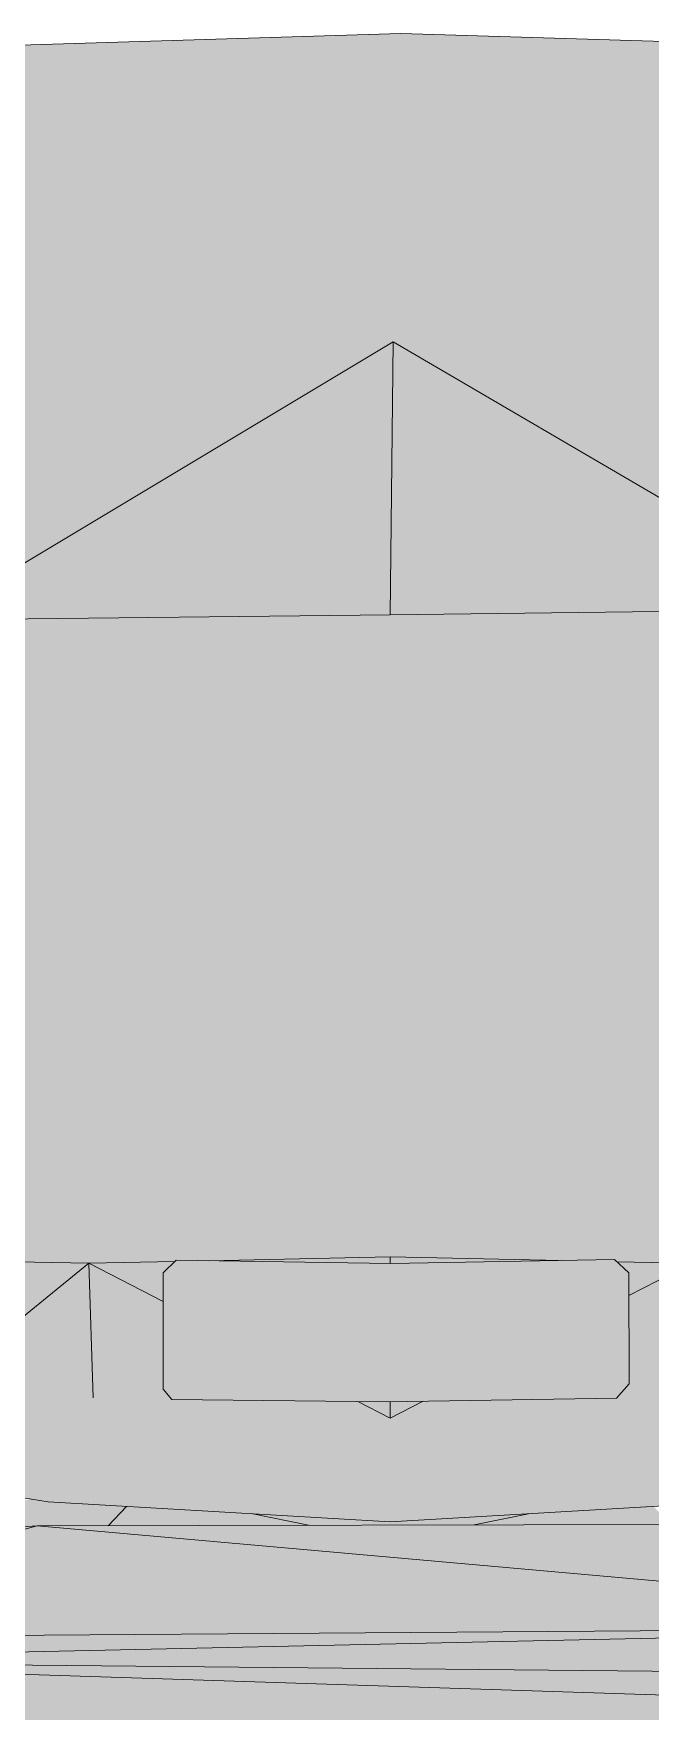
# Model space of a CAD drawing. Header units: millimetres. Extents: x 365175 to 2667127, y -330297 to -162108.
# Drawn here: x 2307288 to 2307819, y -323755 to -322311 of the extents above; entities that cross this region are included whole.
import ezdxf

# ---------------------------------------------------------------- set-up
doc = ezdxf.new("R2010")
doc.units = ezdxf.units.MM
doc.header["$MEASUREMENT"] = 0
doc.layers.add('Cars', color=7, linetype='Continuous')

# ---------------------------------------------------------------- blocks, each defined once
blk = doc.blocks.new('Élément de coupe_1485_4', base_point=(2775447.7, -323933.6))
at = {"layer": 'Cars', "linetype": 'Continuous', "lineweight": 0, "true_color": 0x000000}
for points in [[(2306967.1, -322330.1), (2306980.6, -322341.9), (2307604, -322310.8)], [(2307604, -322310.8), (2306980.6, -322341.9), (2307602.9, -322317.2)], [(2308227.1, -322329.8), (2307604, -322310.8), (2307602.9, -322317.2)], [(2307602.9, -322317.2), (2306980.6, -322341.9), (2307389, -322335.6)], [(2307602.1, -322336), (2307602.9, -322317.2), (2307389, -322335.6)], [(2307602.9, -322317.2), (2307602.1, -322336), (2307816, -322330.8)], [(2308227.1, -322329.8), (2307602.9, -322317.2), (2307816, -322330.8)], [(2308227.1, -322329.8), (2307816, -322330.8), (2308031.8, -322339)], [(2307389, -322335.6), (2306980.6, -322341.9), (2307173.5, -322360.5)], [(2307173.5, -322360.5), (2307234.8, -322381.9), (2307389, -322335.6)], [(2307445.1, -322355.1), (2307389, -322335.6), (2307234.8, -322381.9)], [(2307389, -322335.6), (2307445.1, -322355.1), (2307602.1, -322336)], [(2307601.1, -322353.3), (2307602.1, -322336), (2307445.1, -322355.1)], [(2307602.1, -322336), (2307601.1, -322353.3), (2307757.5, -322352.3)], [(2307757.5, -322352.3), (2307816, -322330.8), (2307602.1, -322336)], [(2307816, -322330.8), (2307757.5, -322352.3), (2307967.3, -322360.1)], [(2307967.3, -322360.1), (2308031.8, -322339), (2307816, -322330.8)], [(2307445.1, -322355.1), (2307234.8, -322381.9), (2307413.1, -322442.2)], [(2307413.1, -322442.2), (2307599.4, -322439.8), (2307445.1, -322355.1)], [(2307601.1, -322353.3), (2307445.1, -322355.1), (2307599.4, -322439.8)], [(2307599.4, -322439.8), (2307785.5, -322435.4), (2307757.5, -322352.3)], [(2307757.5, -322352.3), (2307601.1, -322353.3), (2307599.4, -322439.8)], [(2307967.3, -322360.1), (2307757.5, -322352.3), (2307785.5, -322435.4)], [(2307785.5, -322435.4), (2308056.1, -322432.4), (2307967.3, -322360.1)], [(2307141.3, -322458.8), (2307413.1, -322442.2), (2307234.8, -322381.9)], [(2307141.3, -322458.8), (2307597.4, -322576.3), (2307413.1, -322442.2)], [(2307599.4, -322439.8), (2307413.1, -322442.2), (2307597.4, -322576.3)], [(2307597.4, -322576.3), (2308065.4, -322563.5), (2308056.1, -322432.4)], [(2307597.4, -322576.3), (2308056.1, -322432.4), (2307785.5, -322435.4)], [(2307785.5, -322435.4), (2307599.4, -322439.8), (2307597.4, -322576.3)], [(2307127.9, -322588.7), (2307597.4, -322576.3), (2307141.3, -322458.8)], [(2307990.8, -322806.3), (2308065.4, -322563.5), (2307597.4, -322576.3)], [(2307127.9, -322588.7), (2307198.6, -322815.5), (2307597.4, -322576.3)], [(2307597.4, -322576.3), (2307198.6, -322815.5), (2307594.7, -322811.2)], [(2307990.8, -322806.3), (2307597.4, -322576.3), (2307594.7, -322811.2)], [(2307957, -322860.6), (2307990.8, -322806.3), (2307594.7, -322811.2)], [(2307198.6, -322815.5), (2307232.4, -322869.3), (2307594.7, -322811.2)], [(2307594.7, -322861.2), (2307594.7, -322811.2), (2307232.4, -322869.3)], [(2307594.7, -322811.2), (2307594.7, -322861.2), (2307957, -322860.6)], [(2307594.7, -322861.2), (2307232.4, -322869.3), (2307594.7, -322933.2)], [(2307594.7, -323033.7), (2308305, -322935.7), (2307957, -322860.6)], [(2307594.7, -322933.2), (2307594.7, -323033.7), (2307957, -322860.6)], [(2307957, -322860.6), (2307594.7, -322861.2), (2307594.7, -322933.2)], [(2307824.2, -322924.1), (2307775.7, -323008.7), (2308305, -322935.7), (2307957, -322860.6)], [(2306884.4, -322945.3), (2307594.7, -323033.7), (2307232.4, -322869.3)], [(2307594.7, -323033.7), (2307594.7, -322933.2), (2307232.4, -322869.3)], [(2308305, -322935.7), (2307594.7, -323033.7), (2308308.2, -323052.8)], [(2307775.7, -323008.7), (2307758.8, -323038.1), (2308308.2, -323052.8), (2308305, -322935.7)], [(2306881.2, -323061.1), (2307594.7, -323033.7), (2306884.4, -322945.3)], [(2307594.7, -323033.7), (2306881.2, -323061.1), (2307594.7, -323161)], [(2307594.7, -323161), (2308308.2, -323052.8), (2307594.7, -323033.7)], [(2307697.3, -323145.4), (2308308.2, -323052.8), (2307758.8, -323038.1)], [(2306873.9, -323184.9), (2307594.7, -323161), (2306881.2, -323061.1)], [(2308308.2, -323052.8), (2307594.7, -323161), (2308315.5, -323178.3)], [(2307697.3, -323145.4), (2307687.1, -323163.2), (2308315.5, -323178.3), (2308308.2, -323052.8)], [(2307596.9, -323317.2), (2307594.7, -323161), (2306866.6, -323313.2)], [(2306866.6, -323313.2), (2307594.7, -323161), (2306873.9, -323184.9)], [(2308322.9, -323307.8), (2307594.7, -323161), (2307596.9, -323317.2)], [(2308315.5, -323178.3), (2307594.7, -323161), (2308322.9, -323307.8)], [(2307687.1, -323163.2), (2307678.6, -323177.9), (2308322.9, -323307.8), (2308315.5, -323178.3)], [(2307598.8, -323317.2), (2308322.9, -323307.8), (2307678.6, -323177.9)], [(2307596.9, -323317.2), (2308228.2, -323357), (2308322.9, -323307.8)], [(2307598.8, -323317.2), (2307598.7, -323317.3), (2308228.2, -323357), (2308322.9, -323307.8)], [(2306866.6, -323313.2), (2306961.3, -323359.7), (2307596.9, -323317.2)], [(2306961.3, -323359.7), (2307195.4, -323366.8), (2307596.9, -323317.2)], [(2307195.4, -323366.8), (2307335.3, -323369.4), (2307596.9, -323317.2)], [(2307596.9, -323317.2), (2307335.3, -323369.4), (2307409.3, -323367.8), (2307410.4, -323366.8), (2307438.7, -323367.2), (2307594.7, -323363.8)], [(2307571.7, -323364.3), (2307594.7, -323363.8), (2307596.7, -323320.8)], [(2307596.9, -323317.2), (2307594.7, -323363.8), (2307742, -323367), (2307787.9, -323366.2), (2307789.9, -323368), (2307854.1, -323369.4)], [(2307596.7, -323320.8), (2307594.7, -323363.8), (2307742, -323367), (2307787.9, -323366.2), (2307789.9, -323368), (2307854.1, -323369.4), (2307598.5, -323317.6)], [(2307994, -323365.8), (2308228.2, -323357), (2307596.9, -323317.2)], [(2307854.1, -323369.4), (2307994, -323365.8), (2307596.9, -323317.2)], [(2307598.6, -323317.4), (2307598.5, -323317.6), (2307854.1, -323369.4), (2307994, -323365.8)], [(2307598.7, -323317.3), (2307598.6, -323317.4), (2307994, -323365.8), (2308228.2, -323357)], [(2307195.4, -323366.8), (2307203.7, -323476.4), (2307335.3, -323369.4)], [(2307335.3, -323369.4), (2307203.7, -323476.4), (2307339, -323485.3)], [(2307409.3, -323367.8), (2307335.3, -323369.4), (2307399.3, -323402.3), (2307399.4, -323377.5)], [(2307335.3, -323369.4), (2307339, -323485.3), (2307594.7, -323502.6), (2307566.8, -323488.3), (2307406.7, -323486.6), (2307399.2, -323477.8), (2307399.3, -323402.3)], [(2307410.4, -323366.8), (2307399.4, -323377.5), (2307591.9, -323488.5)], [(2307595.3, -323369.6), (2307410.4, -323366.8), (2307591.9, -323488.5)], [(2307594.7, -323363.8), (2307438.7, -323367.2), (2307594.7, -323369.6)], [(2307568.9, -323369.2), (2307525.9, -323444.2), (2307591.9, -323488.5), (2307595.3, -323369.6)], [(2307571.7, -323364.3), (2307568.9, -323369.2), (2307594.7, -323369.6), (2307594.7, -323363.8)], [(2307595.3, -323369.6), (2307591.9, -323488.5), (2307789.6, -323485.5)], [(2307595.3, -323369.6), (2307591.9, -323488.5), (2307789.6, -323485.5)], [(2307594.7, -323363.8), (2307594.7, -323369.6), (2307595.3, -323369.6), (2307742, -323367)], [(2307594.7, -323363.8), (2307594.7, -323369.6), (2307595.3, -323369.6), (2307742, -323367)], [(2307623, -323488), (2307594.7, -323502.6), (2307850.4, -323485.3), (2307854.1, -323369.4), (2307800.1, -323397.2), (2307800.3, -323473.2), (2307789.6, -323485.5)], [(2307623, -323488), (2307594.7, -323502.6), (2307850.4, -323485.3), (2307854.1, -323369.4), (2307800.1, -323397.2), (2307800.3, -323473.2), (2307789.6, -323485.5)], [(2307800.3, -323473.2), (2307787.9, -323366.2), (2307595.3, -323369.6)], [(2307800.3, -323473.2), (2307787.9, -323366.2), (2307595.3, -323369.6)], [(2307595.3, -323369.6), (2307789.6, -323485.5), (2307800.3, -323473.2)], [(2307595.3, -323369.6), (2307789.6, -323485.5), (2307800.3, -323473.2)], [(2307800.3, -323473.2), (2307800.1, -323377.6), (2307787.9, -323366.2)], [(2307800.3, -323473.2), (2307800.1, -323377.6), (2307787.9, -323366.2)], [(2307789.9, -323368), (2307800.1, -323377.6), (2307800.1, -323397.2), (2307854.1, -323369.4)], [(2307789.9, -323368), (2307800.1, -323377.6), (2307800.1, -323397.2), (2307854.1, -323369.4)], [(2307393.4, -323387.9), (2307392.6, -323398.8), (2307399.3, -323402.3), (2307399.4, -323381.6)], [(2307399.4, -323377.5), (2307399.2, -323477.8), (2307591.9, -323488.5)], [(2307392.6, -323398.8), (2307391.9, -323488.9), (2307594.7, -323502.6), (2307566.8, -323488.3), (2307406.7, -323486.6), (2307399.2, -323477.8), (2307399.3, -323402.3)], [(2307503.3, -323483.6), (2307591.9, -323488.5), (2307523.2, -323448.9)], [(2307523.2, -323448.9), (2307591.9, -323488.5), (2307525.9, -323444.2)], [(2307300.5, -323574.7), (2307203.7, -323476.4), (2307214.6, -323561.1)], [(2307203.7, -323476.4), (2307300.5, -323574.7), (2307339, -323485.3)], [(2307300.5, -323574.7), (2307594.7, -323592), (2307339, -323485.3)], [(2307594.7, -323502.6), (2307339, -323485.3), (2307594.7, -323592)], [(2307399.2, -323477.8), (2307406.7, -323486.6), (2307591.9, -323488.5)], [(2307501, -323487.6), (2307591.9, -323488.5), (2307503.3, -323483.6)], [(2307594.7, -323592), (2307888.9, -323574.7), (2307850.4, -323485.3)], [(2307594.7, -323592), (2307888.9, -323574.7), (2307850.4, -323485.3)], [(2307850.4, -323485.3), (2307594.7, -323502.6), (2307594.7, -323592)], [(2307850.4, -323485.3), (2307594.7, -323502.6), (2307594.7, -323592)], [(2307391.9, -323488.9), (2307392, -323490.4), (2307399.2, -323499.6), (2307490, -323506.8), (2307470.8, -323540.3), (2307594.7, -323592), (2307594.7, -323502.6)], [(2307566.8, -323488.3), (2307594.7, -323502.6), (2307594.7, -323488.5), (2307591.9, -323488.5)], [(2307566.8, -323488.3), (2307594.7, -323502.6), (2307594.7, -323488.5), (2307591.9, -323488.5)], [(2307623, -323488), (2307594.7, -323488.5), (2307594.7, -323502.6)], [(2307623, -323488), (2307594.7, -323488.5), (2307594.7, -323502.6)], [(2307446.1, -323583.3), (2307594.7, -323592), (2307470.8, -323540.3)], [(2307150.2, -323604.7), (2307154.6, -323604.7), (2307290.8, -323595.5), (2307338.6, -323595.4), (2307324.3, -323576.1), (2307300.5, -323574.7), (2307284.7, -323572.2)], [(2307150.2, -323604.7), (2307154.6, -323604.7), (2307290.8, -323595.5), (2307338.6, -323595.4), (2307324.3, -323576.1), (2307300.5, -323574.7), (2307284.7, -323572.2)], [(2307367.8, -323578.7), (2307324.3, -323576.1), (2307338.6, -323595.4), (2307352, -323595.3)], [(2307367.8, -323578.7), (2307324.3, -323576.1), (2307338.6, -323595.4), (2307352, -323595.3)], [(2307352, -323595.3), (2307524.4, -323594.9), (2307476.4, -323585.1), (2307367.8, -323578.7)], [(2307352, -323595.3), (2307524.4, -323594.9), (2307476.4, -323585.1), (2307367.8, -323578.7)], [(2307594.7, -323592), (2307476.4, -323585.1), (2307524.4, -323594.9), (2307594.7, -323594.7)], [(2307594.7, -323592), (2307476.4, -323585.1), (2307524.4, -323594.9), (2307594.7, -323594.7)], [(2307594.7, -323594.7), (2307667.1, -323594.6), (2307713.9, -323585), (2307594.7, -323592)], [(2307594.7, -323594.7), (2307667.1, -323594.6), (2307713.9, -323585), (2307594.7, -323592)], [(2307667.1, -323594.6), (2307836.1, -323594.1), (2307821.4, -323578.7), (2307713.9, -323585)], [(2307667.1, -323594.6), (2307836.1, -323594.1), (2307821.4, -323578.7), (2307713.9, -323585)], [(2306926.6, -323692.3), (2307290.8, -323595.5), (2306926.6, -323620.1)], [(2306926.6, -323692.3), (2307290.8, -323595.5), (2306926.6, -323620.1)], [(2306926.6, -323692.3), (2308267.3, -323682.2), (2307290.8, -323595.5)], [(2306926.6, -323692.3), (2308267.3, -323682.2), (2307290.8, -323595.5)], [(2307290.8, -323595.5), (2308267.3, -323682.2), (2307888.9, -323594)], [(2307290.8, -323595.5), (2308267.3, -323682.2), (2307888.9, -323594)], [(2306926.6, -323711.7), (2308267.3, -323682.2), (2306926.6, -323692.3)], [(2306926.6, -323711.7), (2308267.3, -323682.2), (2306926.6, -323692.3)], [(2306926.6, -323711.7), (2308267.3, -323724.9), (2308267.3, -323682.2)], [(2306926.6, -323711.7), (2308267.3, -323724.9), (2308267.3, -323682.2)], [(2308267.3, -323724.9), (2306926.6, -323711.7), (2308267.3, -323755.1)], [(2308267.3, -323724.9), (2306926.6, -323711.7), (2308267.3, -323755.1)], [(2306926.6, -323711.7), (2306934, -323778.5), (2308267.3, -323755.1)], [(2306926.6, -323711.7), (2306934, -323778.5), (2308267.3, -323755.1)]]:
    blk.add_hatch(color=18, dxfattribs=at).paths.add_polyline_path(points)
at = {"layer": 'Cars', "color": 7, "linetype": 'Continuous', "lineweight": 5}
for p, q in [((2306967.1, -322330.1), (2307604, -322310.8)), ((2307604, -322310.8), (2308227.1, -322329.8)), ((2307597.4, -322576.3), (2307198.6, -322815.5)), ((2307597.4, -322576.3), (2307594.7, -322811.2)), ((2307990.8, -322806.3), (2307597.4, -322576.3)), ((2307990.8, -322806.3), (2307594.7, -322811.2)), ((2307594.7, -322811.2), (2307198.6, -322815.5)), ((2307335.3, -323369.4), (2307195.4, -323366.8)), ((2307335.3, -323369.4), (2307203.7, -323476.4)), ((2307409.3, -323367.8), (2307335.3, -323369.4)), ((2307335.3, -323369.4), (2307399.3, -323402.3)), ((2307339, -323485.3), (2307335.3, -323369.4)), ((2307410.4, -323366.8), (2307399.4, -323377.5)), ((2307595.3, -323369.6), (2307410.4, -323366.8)), ((2307594.7, -323363.8), (2307438.7, -323367.2)), ((2307742, -323367), (2307594.7, -323363.8)), ((2307594.7, -323363.8), (2307594.7, -323369.6)), ((2307787.9, -323366.2), (2307595.3, -323369.6)), ((2307800.1, -323377.6), (2307787.9, -323366.2)), ((2307854.1, -323369.4), (2307789.9, -323368)), ((2307800.1, -323397.2), (2307854.1, -323369.4)), ((2307399.4, -323377.5), (2307399.2, -323477.8)), ((2307800.3, -323473.2), (2307800.1, -323377.6)), ((2307399.2, -323477.8), (2307406.7, -323486.6)), ((2307789.6, -323485.5), (2307800.3, -323473.2)), ((2307406.7, -323486.6), (2307591.9, -323488.5)), ((2307566.8, -323488.3), (2307594.7, -323502.6)), ((2307591.9, -323488.5), (2307789.6, -323485.5)), ((2307594.7, -323502.6), (2307623, -323488)), ((2307594.7, -323488.5), (2307594.7, -323502.6)), ((2307214.6, -323561.1), (2307300.5, -323574.7)), ((2307300.5, -323574.7), (2307594.7, -323592)), ((2307367.8, -323578.7), (2307352, -323595.3)), ((2307476.4, -323585.1), (2307524.4, -323594.9)), ((2307594.7, -323592), (2307888.9, -323574.7)), ((2307667.1, -323594.6), (2307713.9, -323585)), ((2306926.6, -323692.3), (2307290.8, -323595.5)), ((2307290.8, -323595.5), (2306926.6, -323620.1)), ((2307888.9, -323594), (2307290.8, -323595.5)), ((2307290.8, -323595.5), (2308267.3, -323682.2)), ((2306926.6, -323692.3), (2308267.3, -323682.2)), ((2306926.6, -323711.7), (2308267.3, -323682.2)), ((2306926.6, -323711.7), (2308267.3, -323724.9)), ((2306926.6, -323711.7), (2308267.3, -323755.1))]:
    blk.add_line(p, q, dxfattribs=at)

msp = doc.modelspace()

# ---------------------------------------------------------------- block references
at = {"layer": 'Cars', "lineweight": 0}
msp.add_blockref('Élément de coupe_1485_4', (2775447.681, -323933.55), dxfattribs=at)

doc.saveas('drawing.dxf')
